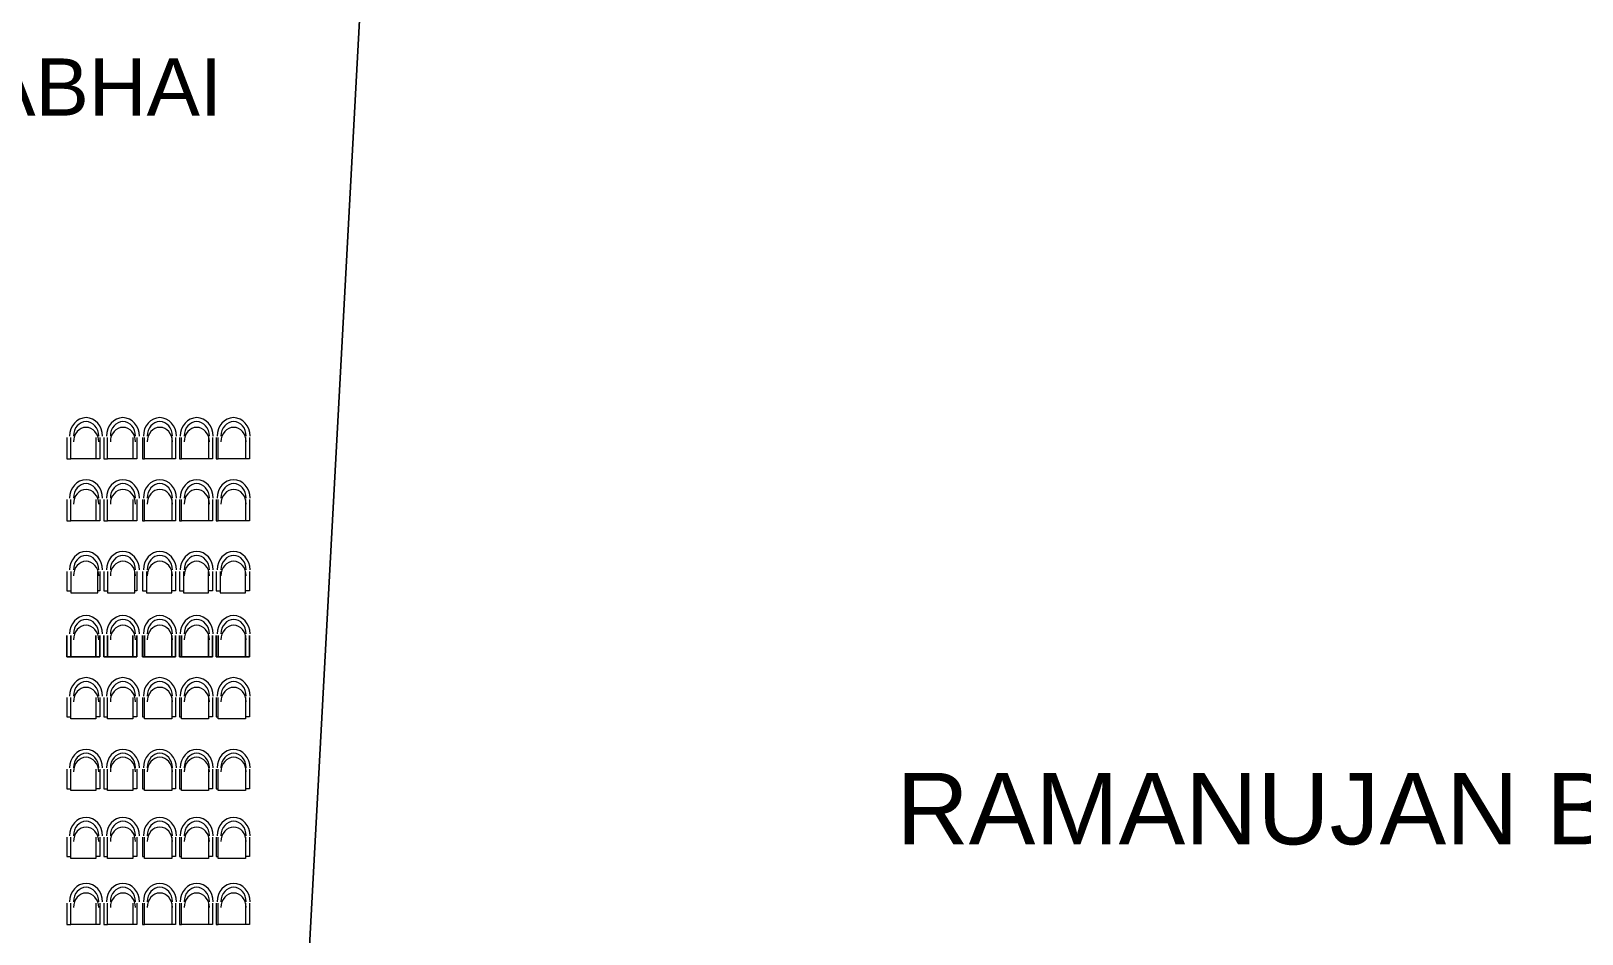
# Model space of a CAD drawing. Header units: inches. Extents: x 1969 to 240164, y 1364 to 46451.
# Drawn here: x 33232 to 35956, y 19948 to 21535 of the extents above; entities that cross this region are included whole.
import ezdxf

# ---------------------------------------------------------------- set-up
doc = ezdxf.new("R2010")
doc.units = ezdxf.units.IN
doc.header["$MEASUREMENT"] = 0
for name, color, linetype in [('PDF_0', 7, 'Continuous'), ('PDF_HAT', 7, 'Continuous'), ('PDF_ROAD', 7, 'Continuous'), ('PDF_TEXT', 7, 'Continuous')]:
    doc.layers.add(name, color=color, linetype=linetype)
doc.styles.add('PDF Swiss721BT-LightExtended', font='arial.ttf')

msp = doc.modelspace()

# ---------------------------------------------------------------- linework, layer by layer
at = {"layer": 'PDF_0', "lineweight": 0}
for points in [[(33295.2, 20820.5), (33295.2, 20783), (33302, 20783)], [(33346.3, 20820.5), (33346.3, 20783), (33302, 20783), (33302, 20820.5)], [(33353.1, 20820.5), (33353.1, 20783), (33346.3, 20783)], [(33359.9, 20820.5), (33359.9, 20783), (33366.8, 20783)], [(33411.1, 20820.5), (33411.1, 20783), (33366.8, 20783), (33366.8, 20820.5)], [(33417.9, 20820.5), (33417.9, 20783), (33411.1, 20783)], [(33428.1, 20820.5), (33428.1, 20783), (33431.5, 20783)], [(33479.2, 20820.5), (33479.2, 20783), (33431.5, 20783), (33431.5, 20820.5)], [(33486.1, 20820.5), (33486.1, 20783), (33479.2, 20783)], [(33492.9, 20820.5), (33492.9, 20783), (33496.3, 20783)], [(33544, 20820.5), (33544, 20783), (33496.3, 20783), (33496.3, 20820.5)], [(33550.8, 20820.5), (33550.8, 20783), (33544, 20783)], [(33557.6, 20820.5), (33557.6, 20783), (33561, 20783)], [(33608.8, 20820.5), (33608.8, 20783), (33561, 20783), (33561, 20820.5)], [(33615.6, 20820.5), (33615.6, 20783), (33608.8, 20783)], [(33295.2, 20711.4), (33295.2, 20673.9), (33302, 20673.9)], [(33346.3, 20711.4), (33346.3, 20673.9), (33302, 20673.9), (33302, 20711.4)], [(33353.1, 20711.4), (33353.1, 20673.9), (33346.3, 20673.9)], [(33359.9, 20711.4), (33359.9, 20673.9), (33366.8, 20673.9)], [(33411.1, 20711.4), (33411.1, 20673.9), (33366.8, 20673.9), (33366.8, 20711.4)], [(33417.9, 20711.4), (33417.9, 20673.9), (33411.1, 20673.9)], [(33428.1, 20711.4), (33428.1, 20673.9), (33431.5, 20673.9)], [(33479.2, 20711.4), (33479.2, 20673.9), (33431.5, 20673.9), (33431.5, 20711.4)], [(33486.1, 20711.4), (33486.1, 20673.9), (33479.2, 20673.9)], [(33492.9, 20711.4), (33492.9, 20673.9), (33496.3, 20673.9)], [(33544, 20711.4), (33544, 20673.9), (33496.3, 20673.9), (33496.3, 20711.4)], [(33550.8, 20711.4), (33550.8, 20673.9), (33544, 20673.9)], [(33557.6, 20711.4), (33557.6, 20673.9), (33561, 20673.9)], [(33608.8, 20711.4), (33608.8, 20673.9), (33561, 20673.9), (33561, 20711.4)], [(33615.6, 20711.4), (33615.6, 20673.9), (33608.8, 20673.9)], [(33295.2, 20585.3), (33295.2, 20551.2), (33302, 20551.2)], [(33302, 20585.3), (33302, 20547.8), (33349.7, 20547.8), (33349.7, 20585.3)], [(33353.1, 20585.3), (33353.1, 20551.2), (33349.7, 20551.2)], [(33359.9, 20585.3), (33359.9, 20551.2), (33366.8, 20551.2)], [(33366.8, 20585.3), (33366.8, 20547.8), (33414.5, 20547.8), (33414.5, 20585.3)], [(33417.9, 20585.3), (33417.9, 20551.2), (33414.5, 20551.2)], [(33428.1, 20585.3), (33428.1, 20551.2), (33434.9, 20551.2)], [(33434.9, 20585.3), (33434.9, 20547.8), (33479.2, 20547.8), (33479.2, 20585.3)], [(33486.1, 20585.3), (33486.1, 20551.2), (33479.2, 20551.2)], [(33492.9, 20585.3), (33492.9, 20551.2), (33499.7, 20551.2)], [(33499.7, 20585.3), (33499.7, 20547.8), (33544, 20547.8), (33544, 20585.3)], [(33550.8, 20585.3), (33550.8, 20551.2), (33544, 20551.2)], [(33557.6, 20585.3), (33557.6, 20551.2), (33564.5, 20551.2)], [(33564.5, 20585.3), (33564.5, 20547.8), (33608.8, 20547.8), (33608.8, 20585.3)], [(33615.6, 20585.3), (33615.6, 20551.2), (33608.8, 20551.2)], [(33295.2, 20363.7), (33295.2, 20329.6), (33302, 20329.6)], [(33346.3, 20363.7), (33346.3, 20326.2), (33302, 20326.2), (33302, 20363.7)], [(33353.1, 20363.7), (33353.1, 20329.6), (33346.3, 20329.6)], [(33359.9, 20363.7), (33359.9, 20329.6), (33366.8, 20329.6)], [(33411.1, 20363.7), (33411.1, 20326.2), (33366.8, 20326.2), (33366.8, 20363.7)], [(33417.9, 20363.7), (33417.9, 20329.6), (33411.1, 20329.6)], [(33428.1, 20363.7), (33428.1, 20329.6), (33431.5, 20329.6)], [(33479.2, 20363.7), (33479.2, 20326.2), (33431.5, 20326.2), (33431.5, 20363.7)], [(33486.1, 20363.7), (33486.1, 20329.6), (33479.2, 20329.6)], [(33492.9, 20363.7), (33492.9, 20329.6), (33496.3, 20329.6)], [(33544, 20363.7), (33544, 20326.2), (33496.3, 20326.2), (33496.3, 20363.7)], [(33550.8, 20363.7), (33550.8, 20329.6), (33544, 20329.6)], [(33557.6, 20363.7), (33557.6, 20329.6), (33561, 20329.6)], [(33608.8, 20363.7), (33608.8, 20326.2), (33561, 20326.2), (33561, 20363.7)], [(33615.6, 20363.7), (33615.6, 20329.6), (33608.8, 20329.6)], [(33295.2, 20237.6), (33295.2, 20203.5), (33302, 20203.5)], [(33346.3, 20237.6), (33346.3, 20200.1), (33302, 20200.1), (33302, 20237.6)], [(33353.1, 20237.6), (33353.1, 20203.5), (33346.3, 20203.5)], [(33359.9, 20237.6), (33359.9, 20203.5), (33366.8, 20203.5)], [(33411.1, 20237.6), (33411.1, 20200.1), (33366.8, 20200.1), (33366.8, 20237.6)], [(33417.9, 20237.6), (33417.9, 20203.5), (33411.1, 20203.5)], [(33428.1, 20237.6), (33428.1, 20203.5), (33431.5, 20203.5)], [(33479.2, 20237.6), (33479.2, 20200.1), (33431.5, 20200.1), (33431.5, 20237.6)], [(33486.1, 20237.6), (33486.1, 20203.5), (33479.2, 20203.5)], [(33492.9, 20237.6), (33492.9, 20203.5), (33496.3, 20203.5)], [(33544, 20237.6), (33544, 20200.1), (33496.3, 20200.1), (33496.3, 20237.6)], [(33550.8, 20237.6), (33550.8, 20203.5), (33544, 20203.5)], [(33557.6, 20237.6), (33557.6, 20203.5), (33561, 20203.5)], [(33608.8, 20237.6), (33608.8, 20200.1), (33561, 20200.1), (33561, 20237.6)], [(33615.6, 20237.6), (33615.6, 20203.5), (33608.8, 20203.5)], [(33295.2, 20118.3), (33295.2, 20084.2), (33302, 20084.2)], [(33346.3, 20118.3), (33346.3, 20080.8), (33302, 20080.8), (33302, 20118.3)], [(33353.1, 20118.3), (33353.1, 20084.2), (33346.3, 20084.2)], [(33359.9, 20118.3), (33359.9, 20084.2), (33366.8, 20084.2)], [(33411.1, 20118.3), (33411.1, 20080.8), (33366.8, 20080.8), (33366.8, 20118.3)], [(33417.9, 20118.3), (33417.9, 20084.2), (33411.1, 20084.2)], [(33428.1, 20118.3), (33428.1, 20084.2), (33431.5, 20084.2)], [(33479.2, 20118.3), (33479.2, 20080.8), (33431.5, 20080.8), (33431.5, 20118.3)], [(33486.1, 20118.3), (33486.1, 20084.2), (33479.2, 20084.2)], [(33492.9, 20118.3), (33492.9, 20084.2), (33496.3, 20084.2)], [(33544, 20118.3), (33544, 20080.8), (33496.3, 20080.8), (33496.3, 20118.3)], [(33550.8, 20118.3), (33550.8, 20084.2), (33544, 20084.2)], [(33557.6, 20118.3), (33557.6, 20084.2), (33561, 20084.2)], [(33608.8, 20118.3), (33608.8, 20080.8), (33561, 20080.8), (33561, 20118.3)], [(33615.6, 20118.3), (33615.6, 20084.2), (33608.8, 20084.2)], [(33295.2, 20002.4), (33295.2, 19964.9), (33302, 19964.9)], [(33346.3, 20002.4), (33346.3, 19964.9), (33302, 19964.9), (33302, 20002.4)], [(33353.1, 20002.4), (33353.1, 19964.9), (33346.3, 19964.9)], [(33359.9, 20002.4), (33359.9, 19964.9), (33366.8, 19964.9)], [(33411.1, 20002.4), (33411.1, 19964.9), (33366.8, 19964.9), (33366.8, 20002.4)], [(33417.9, 20002.4), (33417.9, 19964.9), (33411.1, 19964.9)], [(33428.1, 20002.4), (33428.1, 19964.9), (33431.5, 19964.9)], [(33479.2, 20002.4), (33479.2, 19964.9), (33431.5, 19964.9), (33431.5, 20002.4)], [(33486.1, 20002.4), (33486.1, 19964.9), (33479.2, 19964.9)], [(33492.9, 20002.4), (33492.9, 19964.9), (33496.3, 19964.9)], [(33544, 20002.4), (33544, 19964.9), (33496.3, 19964.9), (33496.3, 20002.4)], [(33550.8, 20002.4), (33550.8, 19964.9), (33544, 19964.9)], [(33557.6, 20002.4), (33557.6, 19964.9), (33561, 19964.9)], [(33608.8, 20002.4), (33608.8, 19964.9), (33561, 19964.9), (33561, 20002.4)], [(33615.6, 20002.4), (33615.6, 19964.9), (33608.8, 19964.9)]]:
    msp.add_lwpolyline(points, dxfattribs=at)
for points in [[(33295.2, 20435.3), (33302, 20435.3), (33346.3, 20435.3), (33353.1, 20435.3), (33353.1, 20472.8), (33353.1, 20435.3), (33346.3, 20435.3), (33302, 20435.3), (33302, 20472.8), (33302, 20435.3), (33295.2, 20435.3), (33295.2, 20472.8)], [(33346.3, 20435.3), (33346.3, 20472.8)], [(33359.9, 20435.3), (33366.8, 20435.3), (33411.1, 20435.3), (33417.9, 20435.3), (33417.9, 20472.8), (33417.9, 20435.3), (33411.1, 20435.3), (33366.8, 20435.3), (33366.8, 20472.8), (33366.8, 20435.3), (33359.9, 20435.3), (33359.9, 20472.8)], [(33411.1, 20435.3), (33411.1, 20472.8)], [(33428.1, 20435.3), (33431.5, 20435.3), (33479.2, 20435.3), (33486.1, 20435.3), (33486.1, 20472.8), (33486.1, 20435.3), (33479.2, 20435.3), (33431.5, 20435.3), (33431.5, 20472.8), (33431.5, 20435.3), (33428.1, 20435.3), (33428.1, 20472.8)], [(33479.2, 20435.3), (33479.2, 20472.8)], [(33492.9, 20435.3), (33496.3, 20435.3), (33544, 20435.3), (33550.8, 20435.3), (33550.8, 20472.8), (33550.8, 20435.3), (33544, 20435.3), (33496.3, 20435.3), (33496.3, 20472.8), (33496.3, 20435.3), (33492.9, 20435.3), (33492.9, 20472.8)], [(33544, 20435.3), (33544, 20472.8)], [(33557.6, 20435.3), (33561, 20435.3), (33608.8, 20435.3), (33615.6, 20435.3), (33615.6, 20472.8), (33615.6, 20435.3), (33608.8, 20435.3), (33561, 20435.3), (33561, 20472.8), (33561, 20435.3), (33557.6, 20435.3), (33557.6, 20472.8)], [(33608.8, 20435.3), (33608.8, 20472.8)]]:
    msp.add_lwpolyline(points, close=True, dxfattribs=at)
for points in [[(33328.9, 20855.3), (33312.9, 20855.3), (33299.9, 20840.8), (33299.9, 20823)], [(33328.9, 20848.5), (33316.7, 20848.5), (33306.7, 20837.1), (33306.7, 20823)], [(33328.9, 20838.3), (33316.7, 20838.3), (33306.7, 20826.9), (33306.7, 20812.7)], [(33357.9, 20823), (33357.9, 20840.8), (33344.9, 20855.3), (33328.9, 20855.3)], [(33351, 20823), (33351, 20837.1), (33341.1, 20848.5), (33328.9, 20848.5)], [(33351, 20812.7), (33351, 20826.9), (33341.1, 20838.3), (33328.9, 20838.3)], [(33393.7, 20855.3), (33377.7, 20855.3), (33364.7, 20840.8), (33364.7, 20823)], [(33393.7, 20848.5), (33381.4, 20848.5), (33371.5, 20837.1), (33371.5, 20823)], [(33393.7, 20838.3), (33381.4, 20838.3), (33371.5, 20826.9), (33371.5, 20812.7)], [(33422.6, 20823), (33422.6, 20840.8), (33409.7, 20855.3), (33393.7, 20855.3)], [(33415.8, 20823), (33415.8, 20837.1), (33405.9, 20848.5), (33393.7, 20848.5)], [(33415.8, 20812.7), (33415.8, 20826.9), (33405.9, 20838.3), (33393.7, 20838.3)], [(33458.4, 20855.3), (33442.4, 20855.3), (33429.5, 20840.8), (33429.5, 20823)], [(33458.4, 20848.5), (33446.2, 20848.5), (33436.3, 20837.1), (33436.3, 20823)], [(33458.4, 20838.3), (33446.2, 20838.3), (33436.3, 20826.9), (33436.3, 20812.7)], [(33487.4, 20823), (33487.4, 20840.8), (33474.4, 20855.3), (33458.4, 20855.3)], [(33480.6, 20823), (33480.6, 20837.1), (33470.7, 20848.5), (33458.4, 20848.5)], [(33480.6, 20812.7), (33480.6, 20826.9), (33470.7, 20838.3), (33458.4, 20838.3)], [(33523.2, 20855.3), (33507.2, 20855.3), (33494.2, 20840.8), (33494.2, 20823)], [(33523.2, 20848.5), (33511, 20848.5), (33501, 20837.1), (33501, 20823)], [(33523.2, 20838.3), (33511, 20838.3), (33501, 20826.9), (33501, 20812.7)], [(33552.2, 20823), (33552.2, 20840.8), (33539.2, 20855.3), (33523.2, 20855.3)], [(33545.4, 20823), (33545.4, 20837.1), (33535.4, 20848.5), (33523.2, 20848.5)], [(33545.4, 20812.7), (33545.4, 20826.9), (33535.4, 20838.3), (33523.2, 20838.3)], [(33588, 20855.3), (33572, 20855.3), (33559, 20840.8), (33559, 20823)], [(33588, 20848.5), (33575.7, 20848.5), (33565.8, 20837.1), (33565.8, 20823)], [(33588, 20838.3), (33575.7, 20838.3), (33565.8, 20826.9), (33565.8, 20812.7)], [(33616.9, 20823), (33616.9, 20840.8), (33604, 20855.3), (33588, 20855.3)], [(33610.1, 20823), (33610.1, 20837.1), (33600.2, 20848.5), (33588, 20848.5)], [(33610.1, 20812.7), (33610.1, 20826.9), (33600.2, 20838.3), (33588, 20838.3)], [(33328.9, 20746.3), (33312.9, 20746.3), (33299.9, 20731.8), (33299.9, 20713.9)], [(33328.9, 20739.4), (33316.7, 20739.4), (33306.7, 20728), (33306.7, 20713.9)], [(33328.9, 20729.2), (33316.7, 20729.2), (33306.7, 20717.8), (33306.7, 20703.6)], [(33357.9, 20713.9), (33357.9, 20731.8), (33344.9, 20746.3), (33328.9, 20746.3)], [(33351, 20713.9), (33351, 20728), (33341.1, 20739.4), (33328.9, 20739.4)], [(33351, 20703.6), (33351, 20717.8), (33341.1, 20729.2), (33328.9, 20729.2)], [(33393.7, 20746.3), (33377.7, 20746.3), (33364.7, 20731.8), (33364.7, 20713.9)], [(33393.7, 20739.4), (33381.4, 20739.4), (33371.5, 20728), (33371.5, 20713.9)], [(33393.7, 20729.2), (33381.4, 20729.2), (33371.5, 20717.8), (33371.5, 20703.6)], [(33422.6, 20713.9), (33422.6, 20731.8), (33409.7, 20746.3), (33393.7, 20746.3)], [(33415.8, 20713.9), (33415.8, 20728), (33405.9, 20739.4), (33393.7, 20739.4)], [(33415.8, 20703.6), (33415.8, 20717.8), (33405.9, 20729.2), (33393.7, 20729.2)], [(33458.4, 20746.3), (33442.4, 20746.3), (33429.5, 20731.8), (33429.5, 20713.9)], [(33458.4, 20739.4), (33446.2, 20739.4), (33436.3, 20728), (33436.3, 20713.9)], [(33458.4, 20729.2), (33446.2, 20729.2), (33436.3, 20717.8), (33436.3, 20703.6)], [(33487.4, 20713.9), (33487.4, 20731.8), (33474.4, 20746.3), (33458.4, 20746.3)], [(33480.6, 20713.9), (33480.6, 20728), (33470.7, 20739.4), (33458.4, 20739.4)], [(33480.6, 20703.6), (33480.6, 20717.8), (33470.7, 20729.2), (33458.4, 20729.2)], [(33523.2, 20746.3), (33507.2, 20746.3), (33494.2, 20731.8), (33494.2, 20713.9)], [(33523.2, 20739.4), (33511, 20739.4), (33501, 20728), (33501, 20713.9)], [(33523.2, 20729.2), (33511, 20729.2), (33501, 20717.8), (33501, 20703.6)], [(33552.2, 20713.9), (33552.2, 20731.8), (33539.2, 20746.3), (33523.2, 20746.3)], [(33545.4, 20713.9), (33545.4, 20728), (33535.4, 20739.4), (33523.2, 20739.4)], [(33545.4, 20703.6), (33545.4, 20717.8), (33535.4, 20729.2), (33523.2, 20729.2)], [(33588, 20746.3), (33572, 20746.3), (33559, 20731.8), (33559, 20713.9)], [(33588, 20739.4), (33575.7, 20739.4), (33565.8, 20728), (33565.8, 20713.9)], [(33588, 20729.2), (33575.7, 20729.2), (33565.8, 20717.8), (33565.8, 20703.6)], [(33616.9, 20713.9), (33616.9, 20731.8), (33604, 20746.3), (33588, 20746.3)], [(33610.1, 20713.9), (33610.1, 20728), (33600.2, 20739.4), (33588, 20739.4)], [(33610.1, 20703.6), (33610.1, 20717.8), (33600.2, 20729.2), (33588, 20729.2)], [(33328.9, 20620.1), (33312.9, 20620.1), (33299.9, 20605.6), (33299.9, 20587.7)], [(33357.9, 20587.7), (33357.9, 20605.6), (33344.9, 20620.1), (33328.9, 20620.1)], [(33393.7, 20620.1), (33377.7, 20620.1), (33364.7, 20605.6), (33364.7, 20587.7)], [(33422.6, 20587.7), (33422.6, 20605.6), (33409.7, 20620.1), (33393.7, 20620.1)], [(33458.4, 20620.1), (33442.4, 20620.1), (33429.5, 20605.6), (33429.5, 20587.7)], [(33487.4, 20587.7), (33487.4, 20605.6), (33474.4, 20620.1), (33458.4, 20620.1)], [(33523.2, 20620.1), (33507.2, 20620.1), (33494.2, 20605.6), (33494.2, 20587.7)], [(33552.2, 20587.7), (33552.2, 20605.6), (33539.2, 20620.1), (33523.2, 20620.1)], [(33588, 20620.1), (33572, 20620.1), (33559, 20605.6), (33559, 20587.7)], [(33616.9, 20587.7), (33616.9, 20605.6), (33604, 20620.1), (33588, 20620.1)], [(33328.9, 20613.3), (33316.7, 20613.3), (33306.7, 20601.9), (33306.7, 20587.7)], [(33328.9, 20603.1), (33316.7, 20603.1), (33306.7, 20591.6), (33306.7, 20577.5)], [(33351, 20587.7), (33351, 20601.9), (33341.1, 20613.3), (33328.9, 20613.3)], [(33351, 20577.5), (33351, 20591.6), (33341.1, 20603.1), (33328.9, 20603.1)], [(33393.7, 20613.3), (33381.4, 20613.3), (33371.5, 20601.9), (33371.5, 20587.7)], [(33393.7, 20603.1), (33381.4, 20603.1), (33371.5, 20591.6), (33371.5, 20577.5)], [(33415.8, 20587.7), (33415.8, 20601.9), (33405.9, 20613.3), (33393.7, 20613.3)], [(33415.8, 20577.5), (33415.8, 20591.6), (33405.9, 20603.1), (33393.7, 20603.1)], [(33458.4, 20613.3), (33446.2, 20613.3), (33436.3, 20601.9), (33436.3, 20587.7)], [(33458.4, 20603.1), (33446.2, 20603.1), (33436.3, 20591.6), (33436.3, 20577.5)], [(33480.6, 20587.7), (33480.6, 20601.9), (33470.7, 20613.3), (33458.4, 20613.3)], [(33480.6, 20577.5), (33480.6, 20591.6), (33470.7, 20603.1), (33458.4, 20603.1)], [(33523.2, 20613.3), (33511, 20613.3), (33501, 20601.9), (33501, 20587.7)], [(33523.2, 20603.1), (33511, 20603.1), (33501, 20591.6), (33501, 20577.5)], [(33545.4, 20587.7), (33545.4, 20601.9), (33535.4, 20613.3), (33523.2, 20613.3)], [(33545.4, 20577.5), (33545.4, 20591.6), (33535.4, 20603.1), (33523.2, 20603.1)], [(33588, 20613.3), (33575.7, 20613.3), (33565.8, 20601.9), (33565.8, 20587.7)], [(33588, 20603.1), (33575.7, 20603.1), (33565.8, 20591.6), (33565.8, 20577.5)], [(33610.1, 20587.7), (33610.1, 20601.9), (33600.2, 20613.3), (33588, 20613.3)], [(33610.1, 20577.5), (33610.1, 20591.6), (33600.2, 20603.1), (33588, 20603.1)], [(33328.9, 20507.6), (33312.9, 20507.6), (33299.9, 20493.1), (33299.9, 20475.3)], [(33328.9, 20507.6), (33312.9, 20507.6), (33299.9, 20493.1), (33299.9, 20475.3)], [(33357.9, 20475.3), (33357.9, 20493.1), (33344.9, 20507.6), (33328.9, 20507.6)], [(33357.9, 20475.3), (33357.9, 20493.1), (33344.9, 20507.6), (33328.9, 20507.6)], [(33393.7, 20507.6), (33377.7, 20507.6), (33364.7, 20493.1), (33364.7, 20475.3)], [(33393.7, 20507.6), (33377.7, 20507.6), (33364.7, 20493.1), (33364.7, 20475.3)], [(33422.6, 20475.3), (33422.6, 20493.1), (33409.7, 20507.6), (33393.7, 20507.6)], [(33422.6, 20475.3), (33422.6, 20493.1), (33409.7, 20507.6), (33393.7, 20507.6)], [(33458.4, 20507.6), (33442.4, 20507.6), (33429.5, 20493.1), (33429.5, 20475.3)], [(33458.4, 20507.6), (33442.4, 20507.6), (33429.5, 20493.1), (33429.5, 20475.3)], [(33487.4, 20475.3), (33487.4, 20493.1), (33474.4, 20507.6), (33458.4, 20507.6)], [(33487.4, 20475.3), (33487.4, 20493.1), (33474.4, 20507.6), (33458.4, 20507.6)], [(33523.2, 20507.6), (33507.2, 20507.6), (33494.2, 20493.1), (33494.2, 20475.3)], [(33523.2, 20507.6), (33507.2, 20507.6), (33494.2, 20493.1), (33494.2, 20475.3)], [(33552.2, 20475.3), (33552.2, 20493.1), (33539.2, 20507.6), (33523.2, 20507.6)], [(33552.2, 20475.3), (33552.2, 20493.1), (33539.2, 20507.6), (33523.2, 20507.6)], [(33588, 20507.6), (33572, 20507.6), (33559, 20493.1), (33559, 20475.3)], [(33588, 20507.6), (33572, 20507.6), (33559, 20493.1), (33559, 20475.3)], [(33616.9, 20475.3), (33616.9, 20493.1), (33604, 20507.6), (33588, 20507.6)], [(33616.9, 20475.3), (33616.9, 20493.1), (33604, 20507.6), (33588, 20507.6)], [(33328.9, 20500.8), (33316.7, 20500.8), (33306.7, 20489.4), (33306.7, 20475.3)], [(33328.9, 20500.8), (33316.7, 20500.8), (33306.7, 20489.4), (33306.7, 20475.3)], [(33328.9, 20490.6), (33316.7, 20490.6), (33306.7, 20479.1), (33306.7, 20465)], [(33328.9, 20490.6), (33316.7, 20490.6), (33306.7, 20479.1), (33306.7, 20465)], [(33351, 20475.3), (33351, 20489.4), (33341.1, 20500.8), (33328.9, 20500.8)], [(33351, 20475.3), (33351, 20489.4), (33341.1, 20500.8), (33328.9, 20500.8)], [(33351, 20465), (33351, 20479.1), (33341.1, 20490.6), (33328.9, 20490.6)], [(33351, 20465), (33351, 20479.1), (33341.1, 20490.6), (33328.9, 20490.6)], [(33393.7, 20500.8), (33381.4, 20500.8), (33371.5, 20489.4), (33371.5, 20475.3)], [(33393.7, 20500.8), (33381.4, 20500.8), (33371.5, 20489.4), (33371.5, 20475.3)], [(33393.7, 20490.6), (33381.4, 20490.6), (33371.5, 20479.1), (33371.5, 20465)], [(33393.7, 20490.6), (33381.4, 20490.6), (33371.5, 20479.1), (33371.5, 20465)], [(33415.8, 20475.3), (33415.8, 20489.4), (33405.9, 20500.8), (33393.7, 20500.8)], [(33415.8, 20475.3), (33415.8, 20489.4), (33405.9, 20500.8), (33393.7, 20500.8)], [(33415.8, 20465), (33415.8, 20479.1), (33405.9, 20490.6), (33393.7, 20490.6)], [(33415.8, 20465), (33415.8, 20479.1), (33405.9, 20490.6), (33393.7, 20490.6)], [(33458.4, 20500.8), (33446.2, 20500.8), (33436.3, 20489.4), (33436.3, 20475.3)], [(33458.4, 20500.8), (33446.2, 20500.8), (33436.3, 20489.4), (33436.3, 20475.3)], [(33458.4, 20490.6), (33446.2, 20490.6), (33436.3, 20479.1), (33436.3, 20465)], [(33458.4, 20490.6), (33446.2, 20490.6), (33436.3, 20479.1), (33436.3, 20465)], [(33480.6, 20475.3), (33480.6, 20489.4), (33470.7, 20500.8), (33458.4, 20500.8)], [(33480.6, 20475.3), (33480.6, 20489.4), (33470.7, 20500.8), (33458.4, 20500.8)], [(33480.6, 20465), (33480.6, 20479.1), (33470.7, 20490.6), (33458.4, 20490.6)], [(33480.6, 20465), (33480.6, 20479.1), (33470.7, 20490.6), (33458.4, 20490.6)], [(33523.2, 20500.8), (33511, 20500.8), (33501, 20489.4), (33501, 20475.3)], [(33523.2, 20500.8), (33511, 20500.8), (33501, 20489.4), (33501, 20475.3)], [(33523.2, 20490.6), (33511, 20490.6), (33501, 20479.1), (33501, 20465)], [(33523.2, 20490.6), (33511, 20490.6), (33501, 20479.1), (33501, 20465)], [(33545.4, 20475.3), (33545.4, 20489.4), (33535.4, 20500.8), (33523.2, 20500.8)], [(33545.4, 20475.3), (33545.4, 20489.4), (33535.4, 20500.8), (33523.2, 20500.8)], [(33545.4, 20465), (33545.4, 20479.1), (33535.4, 20490.6), (33523.2, 20490.6)], [(33545.4, 20465), (33545.4, 20479.1), (33535.4, 20490.6), (33523.2, 20490.6)], [(33588, 20500.8), (33575.7, 20500.8), (33565.8, 20489.4), (33565.8, 20475.3)], [(33588, 20500.8), (33575.7, 20500.8), (33565.8, 20489.4), (33565.8, 20475.3)], [(33588, 20490.6), (33575.7, 20490.6), (33565.8, 20479.1), (33565.8, 20465)], [(33588, 20490.6), (33575.7, 20490.6), (33565.8, 20479.1), (33565.8, 20465)], [(33610.1, 20475.3), (33610.1, 20489.4), (33600.2, 20500.8), (33588, 20500.8)], [(33610.1, 20475.3), (33610.1, 20489.4), (33600.2, 20500.8), (33588, 20500.8)], [(33610.1, 20465), (33610.1, 20479.1), (33600.2, 20490.6), (33588, 20490.6)], [(33610.1, 20465), (33610.1, 20479.1), (33600.2, 20490.6), (33588, 20490.6)], [(33328.9, 20398.6), (33312.9, 20398.6), (33299.9, 20384.1), (33299.9, 20366.2)], [(33328.9, 20391.7), (33316.7, 20391.7), (33306.7, 20380.3), (33306.7, 20366.2)], [(33328.9, 20381.5), (33316.7, 20381.5), (33306.7, 20370.1), (33306.7, 20355.9)], [(33357.9, 20366.2), (33357.9, 20384.1), (33344.9, 20398.6), (33328.9, 20398.6)], [(33351, 20366.2), (33351, 20380.3), (33341.1, 20391.7), (33328.9, 20391.7)], [(33351, 20355.9), (33351, 20370.1), (33341.1, 20381.5), (33328.9, 20381.5)], [(33393.7, 20398.6), (33377.7, 20398.6), (33364.7, 20384.1), (33364.7, 20366.2)], [(33393.7, 20391.7), (33381.4, 20391.7), (33371.5, 20380.3), (33371.5, 20366.2)], [(33393.7, 20381.5), (33381.4, 20381.5), (33371.5, 20370.1), (33371.5, 20355.9)], [(33422.6, 20366.2), (33422.6, 20384.1), (33409.7, 20398.6), (33393.7, 20398.6)], [(33415.8, 20366.2), (33415.8, 20380.3), (33405.9, 20391.7), (33393.7, 20391.7)], [(33415.8, 20355.9), (33415.8, 20370.1), (33405.9, 20381.5), (33393.7, 20381.5)], [(33458.4, 20398.6), (33442.4, 20398.6), (33429.5, 20384.1), (33429.5, 20366.2)], [(33458.4, 20391.7), (33446.2, 20391.7), (33436.3, 20380.3), (33436.3, 20366.2)], [(33458.4, 20381.5), (33446.2, 20381.5), (33436.3, 20370.1), (33436.3, 20355.9)], [(33487.4, 20366.2), (33487.4, 20384.1), (33474.4, 20398.6), (33458.4, 20398.6)], [(33480.6, 20366.2), (33480.6, 20380.3), (33470.7, 20391.7), (33458.4, 20391.7)], [(33480.6, 20355.9), (33480.6, 20370.1), (33470.7, 20381.5), (33458.4, 20381.5)], [(33523.2, 20398.6), (33507.2, 20398.6), (33494.2, 20384.1), (33494.2, 20366.2)], [(33523.2, 20391.7), (33511, 20391.7), (33501, 20380.3), (33501, 20366.2)], [(33523.2, 20381.5), (33511, 20381.5), (33501, 20370.1), (33501, 20355.9)], [(33552.2, 20366.2), (33552.2, 20384.1), (33539.2, 20398.6), (33523.2, 20398.6)], [(33545.4, 20366.2), (33545.4, 20380.3), (33535.4, 20391.7), (33523.2, 20391.7)], [(33545.4, 20355.9), (33545.4, 20370.1), (33535.4, 20381.5), (33523.2, 20381.5)], [(33588, 20398.6), (33572, 20398.6), (33559, 20384.1), (33559, 20366.2)], [(33588, 20391.7), (33575.7, 20391.7), (33565.8, 20380.3), (33565.8, 20366.2)], [(33588, 20381.5), (33575.7, 20381.5), (33565.8, 20370.1), (33565.8, 20355.9)], [(33616.9, 20366.2), (33616.9, 20384.1), (33604, 20398.6), (33588, 20398.6)], [(33610.1, 20366.2), (33610.1, 20380.3), (33600.2, 20391.7), (33588, 20391.7)], [(33610.1, 20355.9), (33610.1, 20370.1), (33600.2, 20381.5), (33588, 20381.5)], [(33328.9, 20272.4), (33312.9, 20272.4), (33299.9, 20257.9), (33299.9, 20240)], [(33328.9, 20265.6), (33316.7, 20265.6), (33306.7, 20254.2), (33306.7, 20240)], [(33357.9, 20240), (33357.9, 20257.9), (33344.9, 20272.4), (33328.9, 20272.4)], [(33351, 20240), (33351, 20254.2), (33341.1, 20265.6), (33328.9, 20265.6)], [(33393.7, 20272.4), (33377.7, 20272.4), (33364.7, 20257.9), (33364.7, 20240)], [(33393.7, 20265.6), (33381.4, 20265.6), (33371.5, 20254.2), (33371.5, 20240)], [(33422.6, 20240), (33422.6, 20257.9), (33409.7, 20272.4), (33393.7, 20272.4)], [(33415.8, 20240), (33415.8, 20254.2), (33405.9, 20265.6), (33393.7, 20265.6)], [(33458.4, 20272.4), (33442.4, 20272.4), (33429.5, 20257.9), (33429.5, 20240)], [(33458.4, 20265.6), (33446.2, 20265.6), (33436.3, 20254.2), (33436.3, 20240)], [(33487.4, 20240), (33487.4, 20257.9), (33474.4, 20272.4), (33458.4, 20272.4)], [(33480.6, 20240), (33480.6, 20254.2), (33470.7, 20265.6), (33458.4, 20265.6)], [(33523.2, 20272.4), (33507.2, 20272.4), (33494.2, 20257.9), (33494.2, 20240)], [(33523.2, 20265.6), (33511, 20265.6), (33501, 20254.2), (33501, 20240)], [(33552.2, 20240), (33552.2, 20257.9), (33539.2, 20272.4), (33523.2, 20272.4)], [(33545.4, 20240), (33545.4, 20254.2), (33535.4, 20265.6), (33523.2, 20265.6)], [(33588, 20272.4), (33572, 20272.4), (33559, 20257.9), (33559, 20240)], [(33588, 20265.6), (33575.7, 20265.6), (33565.8, 20254.2), (33565.8, 20240)], [(33616.9, 20240), (33616.9, 20257.9), (33604, 20272.4), (33588, 20272.4)], [(33610.1, 20240), (33610.1, 20254.2), (33600.2, 20265.6), (33588, 20265.6)], [(33328.9, 20258.8), (33316.7, 20258.8), (33306.7, 20247.3), (33306.7, 20233.2)], [(33351, 20233.2), (33351, 20247.3), (33341.1, 20258.8), (33328.9, 20258.8)], [(33393.7, 20258.8), (33381.4, 20258.8), (33371.5, 20247.3), (33371.5, 20233.2)], [(33415.8, 20233.2), (33415.8, 20247.3), (33405.9, 20258.8), (33393.7, 20258.8)], [(33458.4, 20258.8), (33446.2, 20258.8), (33436.3, 20247.3), (33436.3, 20233.2)], [(33480.6, 20233.2), (33480.6, 20247.3), (33470.7, 20258.8), (33458.4, 20258.8)], [(33523.2, 20258.8), (33511, 20258.8), (33501, 20247.3), (33501, 20233.2)], [(33545.4, 20233.2), (33545.4, 20247.3), (33535.4, 20258.8), (33523.2, 20258.8)], [(33588, 20258.8), (33575.7, 20258.8), (33565.8, 20247.3), (33565.8, 20233.2)], [(33610.1, 20233.2), (33610.1, 20247.3), (33600.2, 20258.8), (33588, 20258.8)], [(33328.9, 20153.1), (33312.9, 20153.1), (33299.9, 20138.6), (33299.9, 20120.7)], [(33328.9, 20146.3), (33316.7, 20146.3), (33306.7, 20134.9), (33306.7, 20120.7)], [(33328.9, 20136.1), (33316.7, 20136.1), (33306.7, 20124.6), (33306.7, 20110.5)], [(33357.9, 20120.7), (33357.9, 20138.6), (33344.9, 20153.1), (33328.9, 20153.1)], [(33351, 20120.7), (33351, 20134.9), (33341.1, 20146.3), (33328.9, 20146.3)], [(33351, 20110.5), (33351, 20124.6), (33341.1, 20136.1), (33328.9, 20136.1)], [(33393.7, 20153.1), (33377.7, 20153.1), (33364.7, 20138.6), (33364.7, 20120.7)], [(33393.7, 20146.3), (33381.4, 20146.3), (33371.5, 20134.9), (33371.5, 20120.7)], [(33393.7, 20136.1), (33381.4, 20136.1), (33371.5, 20124.6), (33371.5, 20110.5)], [(33422.6, 20120.7), (33422.6, 20138.6), (33409.7, 20153.1), (33393.7, 20153.1)], [(33415.8, 20120.7), (33415.8, 20134.9), (33405.9, 20146.3), (33393.7, 20146.3)], [(33415.8, 20110.5), (33415.8, 20124.6), (33405.9, 20136.1), (33393.7, 20136.1)], [(33458.4, 20153.1), (33442.4, 20153.1), (33429.5, 20138.6), (33429.5, 20120.7)], [(33458.4, 20146.3), (33446.2, 20146.3), (33436.3, 20134.9), (33436.3, 20120.7)], [(33458.4, 20136.1), (33446.2, 20136.1), (33436.3, 20124.6), (33436.3, 20110.5)], [(33487.4, 20120.7), (33487.4, 20138.6), (33474.4, 20153.1), (33458.4, 20153.1)], [(33480.6, 20120.7), (33480.6, 20134.9), (33470.7, 20146.3), (33458.4, 20146.3)], [(33480.6, 20110.5), (33480.6, 20124.6), (33470.7, 20136.1), (33458.4, 20136.1)], [(33523.2, 20153.1), (33507.2, 20153.1), (33494.2, 20138.6), (33494.2, 20120.7)], [(33523.2, 20146.3), (33511, 20146.3), (33501, 20134.9), (33501, 20120.7)], [(33523.2, 20136.1), (33511, 20136.1), (33501, 20124.6), (33501, 20110.5)], [(33552.2, 20120.7), (33552.2, 20138.6), (33539.2, 20153.1), (33523.2, 20153.1)], [(33545.4, 20120.7), (33545.4, 20134.9), (33535.4, 20146.3), (33523.2, 20146.3)], [(33545.4, 20110.5), (33545.4, 20124.6), (33535.4, 20136.1), (33523.2, 20136.1)], [(33588, 20153.1), (33572, 20153.1), (33559, 20138.6), (33559, 20120.7)], [(33588, 20146.3), (33575.7, 20146.3), (33565.8, 20134.9), (33565.8, 20120.7)], [(33588, 20136.1), (33575.7, 20136.1), (33565.8, 20124.6), (33565.8, 20110.5)], [(33616.9, 20120.7), (33616.9, 20138.6), (33604, 20153.1), (33588, 20153.1)], [(33610.1, 20120.7), (33610.1, 20134.9), (33600.2, 20146.3), (33588, 20146.3)], [(33610.1, 20110.5), (33610.1, 20124.6), (33600.2, 20136.1), (33588, 20136.1)], [(33328.9, 20037.2), (33312.9, 20037.2), (33299.9, 20022.7), (33299.9, 20004.8)], [(33328.9, 20030.4), (33316.7, 20030.4), (33306.7, 20019), (33306.7, 20004.8)], [(33328.9, 20020.2), (33316.7, 20020.2), (33306.7, 20008.7), (33306.7, 19994.6)], [(33357.9, 20004.8), (33357.9, 20022.7), (33344.9, 20037.2), (33328.9, 20037.2)], [(33351, 20004.8), (33351, 20019), (33341.1, 20030.4), (33328.9, 20030.4)], [(33351, 19994.6), (33351, 20008.7), (33341.1, 20020.2), (33328.9, 20020.2)], [(33393.7, 20037.2), (33377.7, 20037.2), (33364.7, 20022.7), (33364.7, 20004.8)], [(33393.7, 20030.4), (33381.4, 20030.4), (33371.5, 20019), (33371.5, 20004.8)], [(33393.7, 20020.2), (33381.4, 20020.2), (33371.5, 20008.7), (33371.5, 19994.6)], [(33422.6, 20004.8), (33422.6, 20022.7), (33409.7, 20037.2), (33393.7, 20037.2)], [(33415.8, 20004.8), (33415.8, 20019), (33405.9, 20030.4), (33393.7, 20030.4)], [(33415.8, 19994.6), (33415.8, 20008.7), (33405.9, 20020.2), (33393.7, 20020.2)], [(33458.4, 20037.2), (33442.4, 20037.2), (33429.5, 20022.7), (33429.5, 20004.8)], [(33458.4, 20030.4), (33446.2, 20030.4), (33436.3, 20019), (33436.3, 20004.8)], [(33458.4, 20020.2), (33446.2, 20020.2), (33436.3, 20008.7), (33436.3, 19994.6)], [(33487.4, 20004.8), (33487.4, 20022.7), (33474.4, 20037.2), (33458.4, 20037.2)], [(33480.6, 20004.8), (33480.6, 20019), (33470.7, 20030.4), (33458.4, 20030.4)], [(33480.6, 19994.6), (33480.6, 20008.7), (33470.7, 20020.2), (33458.4, 20020.2)], [(33523.2, 20037.2), (33507.2, 20037.2), (33494.2, 20022.7), (33494.2, 20004.8)], [(33523.2, 20030.4), (33511, 20030.4), (33501, 20019), (33501, 20004.8)], [(33523.2, 20020.2), (33511, 20020.2), (33501, 20008.7), (33501, 19994.6)], [(33552.2, 20004.8), (33552.2, 20022.7), (33539.2, 20037.2), (33523.2, 20037.2)], [(33545.4, 20004.8), (33545.4, 20019), (33535.4, 20030.4), (33523.2, 20030.4)], [(33545.4, 19994.6), (33545.4, 20008.7), (33535.4, 20020.2), (33523.2, 20020.2)], [(33588, 20037.2), (33572, 20037.2), (33559, 20022.7), (33559, 20004.8)], [(33588, 20030.4), (33575.7, 20030.4), (33565.8, 20019), (33565.8, 20004.8)], [(33588, 20020.2), (33575.7, 20020.2), (33565.8, 20008.7), (33565.8, 19994.6)], [(33616.9, 20004.8), (33616.9, 20022.7), (33604, 20037.2), (33588, 20037.2)], [(33610.1, 20004.8), (33610.1, 20019), (33600.2, 20030.4), (33588, 20030.4)], [(33610.1, 19994.6), (33610.1, 20008.7), (33600.2, 20020.2), (33588, 20020.2)]]:
    msp.add_open_spline(points, degree=3, dxfattribs=at)
at = {"layer": 'PDF_HAT', "lineweight": 0}
msp.add_lwpolyline([(35882.4, 26172.1), (36755, 26127.8), (36738, 25824.4), (37300.4, 25797.2), (37286.8, 25487), (37470.8, 25480.2), (37276.5, 21887.4), (36983.4, 21904.4), (36755, 17677.6), (36567.5, 17687.9), (36553.9, 17391.3), (35234.7, 17452.7), (35224.5, 17237.9), (33830.3, 17309.5), (33857.6, 17831), (33608.8, 17844.7), (33837.2, 22074.9), (35091.6, 22003.3), (35135.9, 22582.8), (34849.5, 22603.2)], dxfattribs=at)
at = {"layer": 'PDF_ROAD', "lineweight": 0}
msp.add_lwpolyline([(35023.4, 22933.9), (34883.6, 22933.9), (34863.2, 22603.2), (34181.4, 22654.3), (34137.1, 22057.8), (33837.2, 22074.9), (33608.8, 17844.7)], dxfattribs=at)

# ---------------------------------------------------------------- texts
at = {"layer": 'PDF_TEXT', "attachment_point": 4, "style": 'PDF Swiss721BT-LightExtended'}
for s, insert, char_height in [('VIKRAM SARABHAI\\P AUDITORIUM', (32280.7, 21351.7), 100.497), ('RAMANUJAN BLOCK', (34752.1, 20167.6), 125.622)]:
    msp.add_mtext(s, dxfattribs=dict(at, insert=insert, char_height=char_height))

doc.saveas('drawing.dxf')
